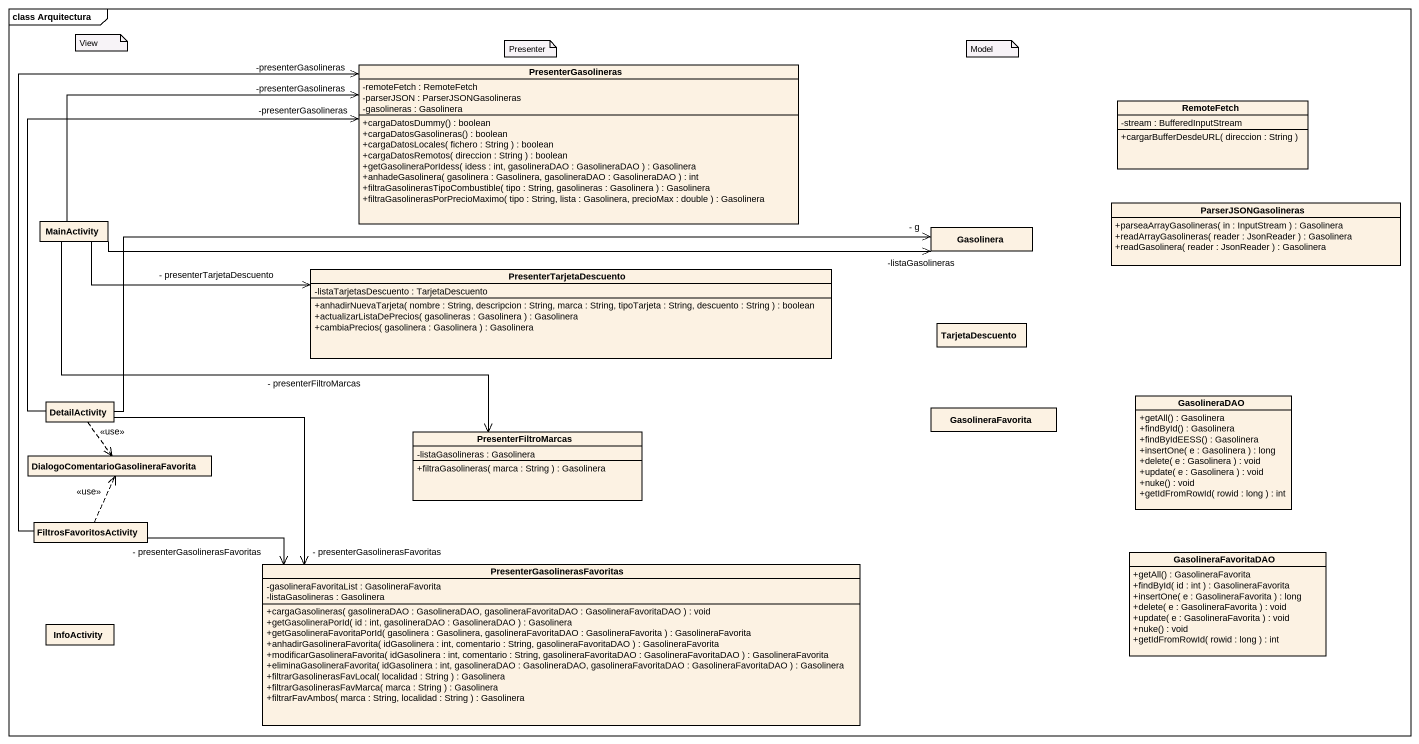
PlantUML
@startuml
mainframe class Arquitectura
hide circle
hide empty members
skinparam classAttributeIconSize 0
class PresenterGasolineras {
  -remoteFetch : RemoteFetch
  -parserJSON : ParserJSONGasolineras
  -gasolineras : Gasolinera
  +cargaDatosDummy() : boolean
  +cargaDatosGasolineras() : boolean
  +cargaDatosLocales( fichero : String ) : boolean
  +cargaDatosRemotos( direccion : String ) : boolean
  +getGasolineraPorIdess( idess : int, gasolineraDAO : GasolineraDAO ) : Gasolinera
  +anhadeGasolinera( gasolinera : Gasolinera, gasolineraDAO : GasolineraDAO ) : int
  +filtraGasolinerasTipoCombustible( tipo : String, gasolineras : Gasolinera ) : Gasolinera
  +filtraGasolinerasPorPrecioMaximo( tipo : String, lista : Gasolinera, precioMax : double ) : Gasolinera
}
class RemoteFetch {
  -stream : BufferedInputStream
  +cargarBufferDesdeURL( direccion : String )
}
class MainActivity
class Gasolinera
class ParserJSONGasolineras {
  +parseaArrayGasolineras( in : InputStream ) : Gasolinera
  +readArrayGasolineras( reader : JsonReader ) : Gasolinera
  +readGasolinera( reader : JsonReader ) : Gasolinera
}
class PresenterTarjetaDescuento {
  -listaTarjetasDescuento : TarjetaDescuento
  +anhadirNuevaTarjeta( nombre : String, descripcion : String, marca : String, tipoTarjeta : String, descuento : String ) : boolean
  +actualizarListaDePrecios( gasolineras : Gasolinera ) : Gasolinera
  +cambiaPrecios( gasolinera : Gasolinera ) : Gasolinera
}
class TarjetaDescuento
class DetailActivity
class GasolineraFavorita
class GasolineraDAO {
  +getAll() : Gasolinera
  +findById() : Gasolinera
  +findByIdEESS() : Gasolinera
  +insertOne( e : Gasolinera ) : long
  +delete( e : Gasolinera ) : void
  +update( e : Gasolinera ) : void
  +nuke() : void
  +getIdFromRowId( rowid : long ) : int
}
class "DialogoComentarioGasolineraFavorita" as DialogoComentarioGasolineraF
class PresenterFiltroMarcas {
  -listaGasolineras : Gasolinera
  +filtraGasolineras( marca : String ) : Gasolinera
}
class FiltrosFavoritosActivity
class "PresenterGasolinerasFavoritas" as PresenterGasolinerasFavorita {
  -gasolineraFavoritaList : GasolineraFavorita
  -listaGasolineras : Gasolinera
  +cargaGasolineras( gasolineraDAO : GasolineraDAO, gasolineraFavoritaDAO : GasolineraFavoritaDAO ) : void
  +getGasolineraPorId( id : int, gasolineraDAO : GasolineraDAO ) : Gasolinera
  +getGasolineraFavoritaPorId( gasolinera : Gasolinera, gasolineraFavoritaDAO : GasolineraFavorita ) : GasolineraFavorita
  +anhadirGasolineraFavorita( idGasolinera : int, comentario : String, gasolineraFavoritaDAO ) : GasolineraFavorita
  +modificarGasolineraFavorita( idGasolinera : int, comentario : String, gasolineraFavoritaDAO : GasolineraFavoritaDAO ) : GasolineraFavorita
  +eliminaGasolineraFavorita( idGasolinera : int, gasolineraDAO : GasolineraDAO, gasolineraFavoritaDAO : GasolineraFavoritaDAO ) : Gasolinera
  +filtrarGasolinerasFavLocal( localidad : String ) : Gasolinera
  +filtrarGasolinerasFavMarca( marca : String ) : Gasolinera
  +filtrarFavAmbos( marca : String, localidad : String ) : Gasolinera
}
class GasolineraFavoritaDAO {
  +getAll() : GasolineraFavorita
  +findById( id : int ) : GasolineraFavorita
  +insertOne( e : GasolineraFavorita ) : long
  +delete( e : GasolineraFavorita ) : void
  +update( e : GasolineraFavorita ) : void
  +nuke() : void
  +getIdFromRowId( rowid : long ) : int
}
class InfoActivity
MainActivity -right-> "-presenterGasolineras" PresenterGasolineras
MainActivity -right-> Gasolinera : -listaGasolineras
MainActivity -right-> PresenterTarjetaDescuento : - presenterTarjetaDescuento
MainActivity -right-> PresenterFiltroMarcas : - presenterFiltroMarcas
DetailActivity -right-> PresenterGasolineras : -presenterGasolineras
DetailActivity -right-> Gasolinera : - g
DetailActivity ..> DialogoComentarioGasolineraF : <<use>>
DetailActivity -right-> PresenterGasolinerasFavorita : - presenterGasolinerasFavoritas
FiltrosFavoritosActivity -up-> PresenterGasolineras : -presenterGasolineras
FiltrosFavoritosActivity .up.> DialogoComentarioGasolineraF : <<use>>
FiltrosFavoritosActivity -right-> PresenterGasolinerasFavorita : - presenterGasolinerasFavoritas
note as N1
  View
end note
note as N2
  Presenter
end note
note as N3
  Model
end note
@enduml
